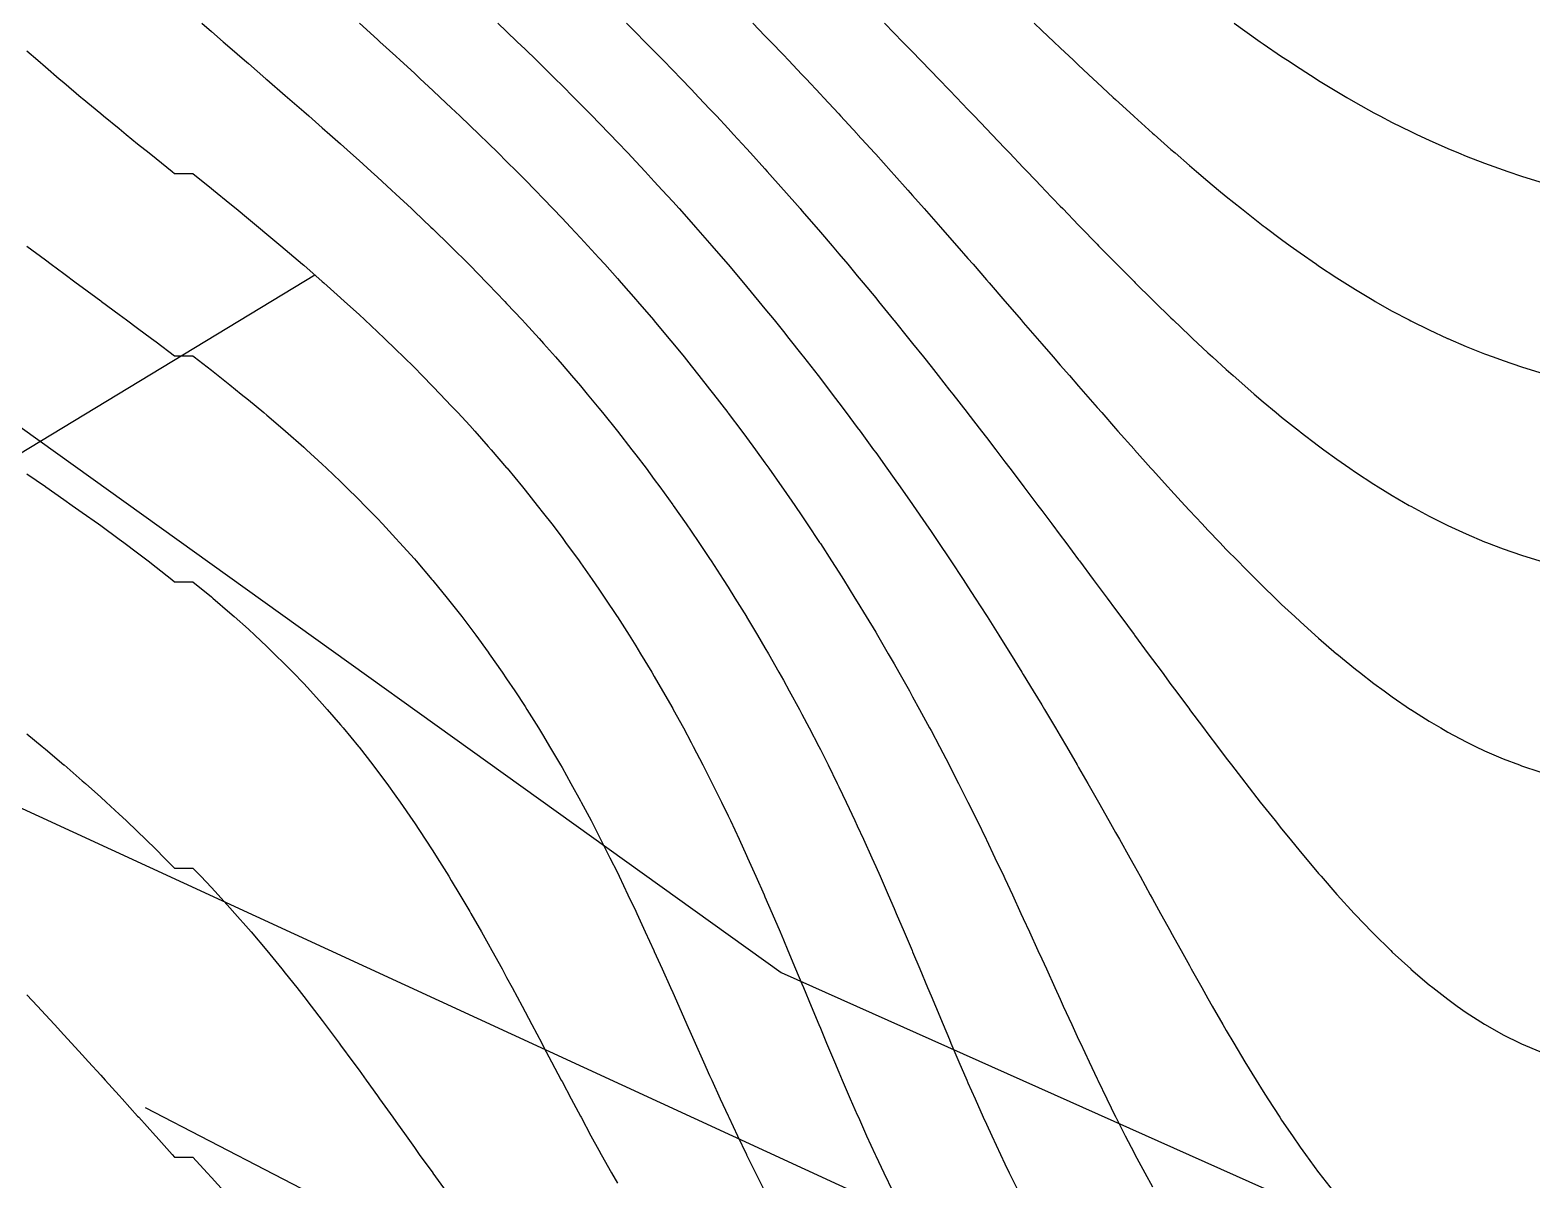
# Model space of a CAD drawing. Extents: x 1412553 to 1415230, y 4927294 to 4931784.
# Drawn here: x 1412646.69 to 1412660.47, y 4931554.42 to 4931564.97 of the extents above; entities that cross this region are included whole.
import ezdxf

# ---------------------------------------------------------------- set-up
doc = ezdxf.new("R2010")
doc.units = 0
doc.header["$MEASUREMENT"] = 0
doc.layers.get('0').update_dxf_attribs({"linetype": 'CONTINUOUS'})
doc.layers.add('LINE', color=2, linetype='CONTINUOUS')

msp = doc.modelspace()

# ---------------------------------------------------------------- linework, layer by layer
at = {"linetype": 'Continuous'}
msp.add_line((1412641.429769, 4931557.952833), (1412649.302535, 4931562.720861), dxfattribs=at)
at = {"color": 4}
for points in [[(1412625.83, 4931580.38), (1412628.75, 4931581.8), (1412632.64, 4931582.21), (1412634.8, 4931580.2), (1412637.58, 4931576.34), (1412641.3, 4931568.83), (1412646.46, 4931561.43), (1412653.58, 4931556.32), (1412661.21, 4931552.91), (1412664.41, 4931553.01), (1412671.43, 4931552.25), (1412680.76, 4931551.75), (1412690.96, 4931557.29), (1412699.75, 4931563.42), (1412708.32, 4931567.05)], [(1412645.09, 4931558.53), (1412661.49, 4931550.97), (1412674.09, 4931550.21), (1412683.54, 4931551.15), (1412691.99, 4931555.2), (1412700.83, 4931560.13), (1412709.01, 4931564.18)], [(1412711.73, 4931562.82), (1412700.57, 4931556.35), (1412691.34, 4931552.07), (1412681.93, 4931548.05), (1412672.34, 4931547.94), (1412661.77, 4931549.26), (1412658.05, 4931550.37), (1412653.65, 4931552.02), (1412647.75, 4931555.08)]]:
    msp.add_lwpolyline(points, dxfattribs=at)
at = {"layer": 'LINE'}
for points in [[(1412648.265369, 4931565.031469), (1412648.354232, 4931564.954095), (1412648.460906, 4931564.861305), (1412648.523511, 4931564.807186), (1412648.657618, 4931564.691142), (1412648.69279, 4931564.660852), (1412648.854744, 4931564.520979), (1412648.862069, 4931564.514674), (1412649.031348, 4931564.36803), (1412649.051098, 4931564.350816), (1412649.200627, 4931564.220699), (1412649.246323, 4931564.180653), (1412649.369906, 4931564.072398), (1412649.439971, 4931564.01049), (1412649.539185, 4931563.922783), (1412649.631525, 4931563.840326), (1412649.708464, 4931563.771509), (1412649.820482, 4931563.670163), (1412649.877743, 4931563.618222), (1412650.006458, 4931563.5), (1412650.047022, 4931563.462604), (1412650.189093, 4931563.329837), (1412650.216301, 4931563.304292), (1412650.368143, 4931563.159674), (1412650.38558, 4931563.14297), (1412650.543393, 4931562.98951), (1412650.554859, 4931562.978285), (1412650.714702, 4931562.819347), (1412650.724138, 4931562.809894), (1412650.882018, 4931562.649184), (1412650.893417, 4931562.637482), (1412651.045306, 4931562.479021), (1412651.062696, 4931562.460704), (1412651.204543, 4931562.308858), (1412651.231975, 4931562.279188), (1412651.359818, 4931562.138695), (1412651.401254, 4931562.092642), (1412651.511171, 4931561.968531), (1412651.570533, 4931561.90069), (1412651.658704, 4931561.798368), (1412651.739812, 4931561.703012), (1412651.802494, 4931561.628205), (1412651.909091, 4931561.499251), (1412651.942671, 4931561.458042), (1412652.07837, 4931561.28907), (1412652.079313, 4931561.287879), (1412652.211909, 4931561.117716), (1412652.247649, 4931561.071117), (1412652.341183, 4931560.947552), (1412652.416928, 4931560.845841), (1412652.467273, 4931560.777389), (1412652.586207, 4931560.612901), (1412652.590264, 4931560.607226), (1412652.709564, 4931560.437063), (1412652.755486, 4931560.37036), (1412652.825958, 4931560.2669), (1412652.924765, 4931560.11908), (1412652.93956, 4931560.096737), (1412653.049898, 4931559.926573), (1412653.094044, 4931559.857105), (1412653.157487, 4931559.75641), (1412653.262529, 4931559.586247), (1412653.263323, 4931559.584932), (1412653.364459, 4931559.416084), (1412653.432602, 4931559.299916), (1412653.464078, 4931559.245921), (1412653.561047, 4931559.075758), (1412653.601881, 4931559.002489), (1412653.6556, 4931558.905594), (1412653.747863, 4931558.735431), (1412653.77116, 4931558.691459), (1412653.837748, 4931558.565268), (1412653.925595, 4931558.395105), (1412653.940439, 4931558.365681), (1412654.01125, 4931558.224942), (1412654.095061, 4931558.054779), (1412654.109718, 4931558.024344), (1412654.176909, 4931557.884615), (1412654.257102, 4931557.714452), (1412654.278997, 4931557.667041), (1412654.335667, 4931557.544289), (1412654.412764, 4931557.374126), (1412654.448276, 4931557.294338), (1412654.488545, 4931557.203963), (1412654.563144, 4931557.0338), (1412654.617555, 4931556.907901), (1412654.63673, 4931556.863636), (1412654.709493, 4931556.693473), (1412654.781547, 4931556.52331), (1412654.786834, 4931556.510716), (1412654.853215, 4931556.353147), (1412654.924531, 4931556.182984), (1412654.956113, 4931556.107425), (1412654.995842, 4931556.012821), (1412655.067312, 4931555.842657), (1412655.125392, 4931555.704833), (1412655.139102, 4931555.672494), (1412655.211643, 4931555.502331), (1412655.284873, 4931555.332168), (1412655.294671, 4931555.309681), (1412655.35947, 4931555.162005), (1412655.435266, 4931554.991841), (1412655.46395, 4931554.928609), (1412655.512854, 4931554.821678), (1412655.592292, 4931554.651515), (1412655.633229, 4931554.565857), (1412655.673999, 4931554.481352), (1412655.758205, 4931554.311189)], [(1412649.712855, 4931565.031469), (1412649.877743, 4931564.881838), (1412649.900231, 4931564.861305), (1412650.047022, 4931564.727282), (1412650.086318, 4931564.691142), (1412650.216301, 4931564.571431), (1412650.270632, 4931564.520979), (1412650.38558, 4931564.413981), (1412650.452815, 4931564.350816), (1412650.554859, 4931564.254623), (1412650.63256, 4931564.180653), (1412650.724138, 4931564.093099), (1412650.809627, 4931564.01049), (1412650.893417, 4931563.929103), (1412650.983805, 4931563.840326), (1412651.062696, 4931563.762369), (1412651.154944, 4931563.670163), (1412651.231975, 4931563.592644), (1412651.322959, 4931563.5), (1412651.401254, 4931563.419648), (1412651.487747, 4931563.329837), (1412651.570533, 4931563.243143), (1412651.649304, 4931563.159674), (1412651.739812, 4931563.062855), (1412651.807596, 4931562.98951), (1412651.909091, 4931562.87857), (1412651.962661, 4931562.819347), (1412652.07837, 4931562.690038), (1412652.114531, 4931562.649184), (1412652.247649, 4931562.497028), (1412652.263241, 4931562.479021), (1412652.408748, 4931562.308858), (1412652.416928, 4931562.299167), (1412652.551043, 4931562.138695), (1412652.586207, 4931562.096049), (1412652.690373, 4931561.968531), (1412652.755486, 4931561.887686), (1412652.826822, 4931561.798368), (1412652.924765, 4931561.673916), (1412652.96047, 4931561.628205), (1412653.091323, 4931561.458042), (1412653.094044, 4931561.454446), (1412653.219224, 4931561.287879), (1412653.263323, 4931561.228213), (1412653.34454, 4931561.117716), (1412653.432602, 4931560.995824), (1412653.467322, 4931560.947552), (1412653.587534, 4931560.777389), (1412653.601881, 4931560.756698), (1412653.705163, 4931560.607226), (1412653.77116, 4931560.509889), (1412653.820436, 4931560.437063), (1412653.933345, 4931560.2669), (1412653.940439, 4931560.255987), (1412654.043874, 4931560.096737), (1412654.109718, 4931559.99327), (1412654.152183, 4931559.926573), (1412654.258239, 4931559.75641), (1412654.278997, 4931559.722372), (1412654.362165, 4931559.586247), (1412654.448276, 4931559.442197), (1412654.463936, 4931559.416084), (1412654.563673, 4931559.245921), (1412654.617555, 4931559.151907), (1412654.661402, 4931559.075758), (1412654.757139, 4931558.905594), (1412654.786834, 4931558.851564), (1412654.851062, 4931558.735431), (1412654.943007, 4931558.565268), (1412654.956113, 4931558.540432), (1412655.033405, 4931558.395105), (1412655.121854, 4931558.224942), (1412655.125392, 4931558.217972), (1412655.208996, 4931558.054779), (1412655.294274, 4931557.884615), (1412655.294671, 4931557.883805), (1412655.378542, 4931557.714452), (1412655.461066, 4931557.544289), (1412655.46395, 4931557.538216), (1412655.542838, 4931557.374126), (1412655.623097, 4931557.203963), (1412655.633229, 4931557.18208), (1412655.702844, 4931557.0338), (1412655.781409, 4931556.863636), (1412655.802508, 4931556.817253), (1412655.859701, 4931556.693473), (1412655.937274, 4931556.52331), (1412655.971787, 4931556.446773), (1412656.014738, 4931556.353147), (1412656.092119, 4931556.182984), (1412656.141066, 4931556.074653), (1412656.169535, 4931556.012821), (1412656.247594, 4931555.842657), (1412656.310345, 4931555.705726), (1412656.325885, 4931555.672494), (1412656.405621, 4931555.502331), (1412656.479624, 4931555.345115), (1412656.485852, 4931555.332168), (1412656.568357, 4931555.162005), (1412656.648903, 4931554.997508), (1412656.651742, 4931554.991841), (1412656.738203, 4931554.821678), (1412656.818182, 4931554.666591), (1412656.826149, 4931554.651515), (1412656.917783, 4931554.481352), (1412656.987461, 4931554.354496)], [(1412650.982942, 4931565.031469), (1412651.062696, 4931564.955271), (1412651.160332, 4931564.861305), (1412651.231975, 4931564.792061), (1412651.33558, 4931564.691142), (1412651.401254, 4931564.626829), (1412651.508454, 4931564.520979), (1412651.570533, 4931564.459301), (1412651.67882, 4931564.350816), (1412651.739812, 4931564.289277), (1412651.846556, 4931564.180653), (1412651.909091, 4931564.116532), (1412652.011638, 4931564.01049), (1412652.07837, 4931563.940895), (1412652.173995, 4931563.840326), (1412652.247649, 4931563.762155), (1412652.333623, 4931563.670163), (1412652.416928, 4931563.580155), (1412652.49054, 4931563.5), (1412652.586207, 4931563.394741), (1412652.644774, 4931563.329837), (1412652.755486, 4931563.205779), (1412652.796355, 4931563.159674), (1412652.924765, 4931563.013114), (1412652.945322, 4931562.98951), (1412653.09172, 4931562.819347), (1412653.094044, 4931562.816612), (1412653.235548, 4931562.649184), (1412653.263323, 4931562.615887), (1412653.376982, 4931562.479021), (1412653.432602, 4931562.411123), (1412653.516078, 4931562.308858), (1412653.601881, 4931562.202224), (1412653.652875, 4931562.138695), (1412653.77116, 4931561.989136), (1412653.787437, 4931561.968531), (1412653.919837, 4931561.798368), (1412653.940439, 4931561.771472), (1412654.050167, 4931561.628205), (1412654.109718, 4931561.549169), (1412654.178459, 4931561.458042), (1412654.278997, 4931561.322509), (1412654.304746, 4931561.287879), (1412654.429117, 4931561.117716), (1412654.448276, 4931561.09104), (1412654.551723, 4931560.947552), (1412654.617555, 4931560.85455), (1412654.67247, 4931560.777389), (1412654.786834, 4931560.613622), (1412654.791331, 4931560.607226), (1412654.908719, 4931560.437063), (1412654.956113, 4931560.366977), (1412655.024364, 4931560.2669), (1412655.125392, 4931560.115711), (1412655.138202, 4931560.096737), (1412655.250727, 4931559.926573), (1412655.294671, 4931559.858678), (1412655.361654, 4931559.75641), (1412655.46395, 4931559.596776), (1412655.47079, 4931559.586247), (1412655.578918, 4931559.416084), (1412655.633229, 4931559.328654), (1412655.685425, 4931559.245921), (1412655.790317, 4931559.075758), (1412655.802508, 4931559.055517), (1412655.894394, 4931558.905594), (1412655.971787, 4931558.776303), (1412655.996729, 4931558.735431), (1412656.098121, 4931558.565268), (1412656.141066, 4931558.491454), (1412656.198324, 4931558.395105), (1412656.297064, 4931558.224942), (1412656.310345, 4931558.201501), (1412656.395439, 4931558.054779), (1412656.479624, 4931557.906155), (1412656.492139, 4931557.884615), (1412656.588716, 4931557.714452), (1412656.648903, 4931557.605952), (1412656.684074, 4931557.544289), (1412656.778996, 4931557.374126), (1412656.818182, 4931557.302342), (1412656.873514, 4931557.203963), (1412656.967274, 4931557.0338), (1412656.987461, 4931556.996444), (1412657.061579, 4931556.863636), (1412657.15483, 4931556.693473), (1412657.15674, 4931556.689931), (1412657.249711, 4931556.52331), (1412657.326019, 4931556.38445), (1412657.343865, 4931556.353147), (1412657.439662, 4931556.182984), (1412657.495298, 4931556.083025), (1412657.535931, 4931556.012821), (1412657.633544, 4931555.842657), (1412657.664577, 4931555.788222), (1412657.733324, 4931555.672494), (1412657.833882, 4931555.502331), (1412657.938873, 4931555.332168), (1412658.003135, 4931555.227991), (1412658.045749, 4931555.162005), (1412658.155914, 4931554.991841), (1412658.172414, 4931554.966522), (1412658.271413, 4931554.821678), (1412658.341693, 4931554.719531), (1412658.3909, 4931554.651515), (1412658.510972, 4931554.486958), (1412658.515285, 4931554.481352), (1412658.647798, 4931554.311189)], [(1412652.162321, 4931565.031469), (1412652.247649, 4931564.946007), (1412652.331744, 4931564.861305), (1412652.416928, 4931564.774824), (1412652.498912, 4931564.691142), (1412652.586207, 4931564.601258), (1412652.663765, 4931564.520979), (1412652.755486, 4931564.425169), (1412652.82631, 4931564.350816), (1412652.924765, 4931564.246441), (1412652.986545, 4931564.180653), (1412653.094044, 4931564.064994), (1412653.144498, 4931564.01049), (1412653.263323, 4931563.880742), (1412653.300213, 4931563.840326), (1412653.432602, 4931563.693639), (1412653.453736, 4931563.670163), (1412653.601881, 4931563.503659), (1412653.60513, 4931563.5), (1412653.754516, 4931563.329837), (1412653.77116, 4931563.310643), (1412653.901968, 4931563.159674), (1412653.940439, 4931563.1147), (1412654.04755, 4931562.98951), (1412654.109718, 4931562.915882), (1412654.191325, 4931562.819347), (1412654.278997, 4931562.714214), (1412654.333362, 4931562.649184), (1412654.448276, 4931562.509799), (1412654.473747, 4931562.479021), (1412654.612581, 4931562.308858), (1412654.617555, 4931562.302676), (1412654.750179, 4931562.138695), (1412654.786834, 4931562.092684), (1412654.886392, 4931561.968531), (1412654.956113, 4931561.88023), (1412655.021279, 4931561.798368), (1412655.125392, 4931561.665474), (1412655.154876, 4931561.628205), (1412655.287353, 4931561.458042), (1412655.294671, 4931561.44849), (1412655.419132, 4931561.287879), (1412655.46395, 4931561.229045), (1412655.549893, 4931561.117716), (1412655.633229, 4931561.007822), (1412655.679623, 4931560.947552), (1412655.802508, 4931560.785038), (1412655.80839, 4931560.777389), (1412655.936927, 4931560.607226), (1412655.971787, 4931560.560202), (1412656.064821, 4931560.437063), (1412656.141066, 4931560.334151), (1412656.191943, 4931560.2669), (1412656.310345, 4931560.107238), (1412656.318314, 4931560.096737), (1412656.444944, 4931559.926573), (1412656.479624, 4931559.878986), (1412656.571247, 4931559.75641), (1412656.648903, 4931559.650264), (1412656.697059, 4931559.586247), (1412656.818182, 4931559.421683), (1412656.822429, 4931559.416084), (1412656.948729, 4931559.245921), (1412656.987461, 4931559.192549), (1412657.075036, 4931559.075758), (1412657.15674, 4931558.964249), (1412657.201267, 4931558.905594), (1412657.326019, 4931558.73739), (1412657.327527, 4931558.735431), (1412657.455616, 4931558.565268), (1412657.495298, 4931558.511291), (1412657.584293, 4931558.395105), (1412657.664577, 4931558.287744), (1412657.713668, 4931558.224942), (1412657.833856, 4931558.067418), (1412657.843968, 4931558.054779), (1412657.976933, 4931557.884615), (1412658.003135, 4931557.850266), (1412658.112169, 4931557.714452), (1412658.172414, 4931557.637614), (1412658.24969, 4931557.544289), (1412658.341693, 4931557.430527), (1412658.390072, 4931557.374126), (1412658.510972, 4931557.229892), (1412658.534118, 4931557.203963), (1412658.680251, 4931557.036506), (1412658.682778, 4931557.0338), (1412658.83824, 4931556.863636), (1412658.84953, 4931556.851012), (1412659.001008, 4931556.693473), (1412659.018809, 4931556.67458), (1412659.172947, 4931556.52331), (1412659.188088, 4931556.508154), (1412659.356591, 4931556.353147), (1412659.357367, 4931556.35242), (1412659.526646, 4931556.207617), (1412659.558465, 4931556.182984), (1412659.695925, 4931556.074631), (1412659.783308, 4931556.012821), (1412659.865204, 4931555.953911), (1412660.034483, 4931555.845814), (1412660.040136, 4931555.842657), (1412660.203762, 4931555.749804), (1412660.361774, 4931555.672494), (1412660.373041, 4931555.666897), (1412660.54232, 4931555.595992)], [(1412653.320315, 4931565.031469), (1412653.432602, 4931564.915749), (1412653.485359, 4931564.861305), (1412653.601881, 4931564.739768), (1412653.648456, 4931564.691142), (1412653.77116, 4931564.561648), (1412653.809688, 4931564.520979), (1412653.940439, 4931564.38139), (1412653.969095, 4931564.350816), (1412654.109718, 4931564.199051), (1412654.12679, 4931564.180653), (1412654.278997, 4931564.014695), (1412654.282864, 4931564.01049), (1412654.437517, 4931563.840326), (1412654.448276, 4931563.828347), (1412654.590847, 4931563.670163), (1412654.617555, 4931563.640158), (1412654.742916, 4931563.5), (1412654.786834, 4931563.450273), (1412654.893845, 4931563.329837), (1412654.956113, 4931563.25886), (1412655.043774, 4931563.159674), (1412655.125392, 4931563.066105), (1412655.19281, 4931562.98951), (1412655.294671, 4931562.872253), (1412655.341107, 4931562.819347), (1412655.46395, 4931562.677509), (1412655.488777, 4931562.649184), (1412655.633229, 4931562.482139), (1412655.635963, 4931562.479021), (1412655.783259, 4931562.308858), (1412655.802508, 4931562.286309), (1412655.930501, 4931562.138695), (1412655.971787, 4931562.090397), (1412656.077793, 4931561.968531), (1412656.141066, 4931561.894734), (1412656.225308, 4931561.798368), (1412656.310345, 4931561.699643), (1412656.37322, 4931561.628205), (1412656.479624, 4931561.505499), (1412656.521762, 4931561.458042), (1412656.648903, 4931561.31265), (1412656.671129, 4931561.287879), (1412656.818182, 4931561.121434), (1412656.82156, 4931561.117716), (1412656.97386, 4931560.947552), (1412656.987461, 4931560.932106), (1412657.127945, 4931560.777389), (1412657.15674, 4931560.745151), (1412657.284101, 4931560.607226), (1412657.326019, 4931560.561051), (1412657.4427, 4931560.437063), (1412657.495298, 4931560.380194), (1412657.604245, 4931560.2669), (1412657.664577, 4931560.203045), (1412657.76932, 4931560.096737), (1412657.833856, 4931560.03005), (1412657.938592, 4931559.926573), (1412658.003135, 4931559.86163), (1412658.112886, 4931559.75641), (1412658.172414, 4931559.698278), (1412658.293263, 4931559.586247), (1412658.341693, 4931559.540483), (1412658.480903, 4931559.416084), (1412658.510972, 4931559.388695), (1412658.677431, 4931559.245921), (1412658.680251, 4931559.243455), (1412658.84953, 4931559.104683), (1412658.887333, 4931559.075758), (1412659.018809, 4931558.973187), (1412659.112155, 4931558.905594), (1412659.188088, 4931558.849533), (1412659.355552, 4931558.735431), (1412659.357367, 4931558.73417), (1412659.526646, 4931558.626304), (1412659.631862, 4931558.565268), (1412659.695925, 4931558.527376), (1412659.865204, 4931558.436917), (1412659.952589, 4931558.395105), (1412660.034483, 4931558.355161), (1412660.203762, 4931558.281945), (1412660.354299, 4931558.224942), (1412660.373041, 4931558.217711), (1412660.54232, 4931558.161151)], [(1412654.5294, 4931565.031469), (1412654.617555, 4931564.941079), (1412654.695713, 4931564.861305), (1412654.786834, 4931564.767184), (1412654.860876, 4931564.691142), (1412654.956113, 4931564.592156), (1412655.025062, 4931564.520979), (1412655.125392, 4931564.416172), (1412655.188453, 4931564.350816), (1412655.294671, 4931564.239416), (1412655.35123, 4931564.180653), (1412655.46395, 4931564.062152), (1412655.513626, 4931564.01049), (1412655.633229, 4931563.884611), (1412655.67583, 4931563.840326), (1412655.802508, 4931563.707092), (1412655.838115, 4931563.670163), (1412655.971787, 4931563.529914), (1412656.000745, 4931563.5), (1412656.141066, 4931563.353359), (1412656.163971, 4931563.329837), (1412656.310345, 4931563.177806), (1412656.328143, 4931563.159674), (1412656.479624, 4931563.003591), (1412656.493583, 4931562.98951), (1412656.648903, 4931562.83108), (1412656.660677, 4931562.819347), (1412656.818182, 4931562.660656), (1412656.829861, 4931562.649184), (1412656.987461, 4931562.492691), (1412657.001616, 4931562.479021), (1412657.15674, 4931562.327574), (1412657.176496, 4931562.308858), (1412657.326019, 4931562.165659), (1412657.355109, 4931562.138695), (1412657.495298, 4931562.007337), (1412657.538203, 4931561.968531), (1412657.664577, 4931561.85299), (1412657.72663, 4931561.798368), (1412657.833856, 4931561.702976), (1412657.921417, 4931561.628205), (1412658.003135, 4931561.55765), (1412658.123687, 4931561.458042), (1412658.172414, 4931561.417347), (1412658.334944, 4931561.287879), (1412658.341693, 4931561.282443), (1412658.510972, 4931561.153009), (1412658.559684, 4931561.117716), (1412658.680251, 4931561.029449), (1412658.798776, 4931560.947552), (1412658.84953, 4931560.912107), (1412659.018809, 4931560.801097), (1412659.057454, 4931560.777389), (1412659.188088, 4931560.696427), (1412659.342551, 4931560.607226), (1412659.357367, 4931560.598582), (1412659.526646, 4931560.507121), (1412659.667247, 4931560.437063), (1412659.695925, 4931560.422633), (1412659.865204, 4931560.34459), (1412660.034483, 4931560.273451), (1412660.05168, 4931560.2669), (1412660.203762, 4931560.208466), (1412660.373041, 4931560.149947), (1412660.54232, 4931560.097658)], [(1412655.902682, 4931565.031469), (1412655.971787, 4931564.965391), (1412656.082197, 4931564.861305), (1412656.141066, 4931564.805167), (1412656.262504, 4931564.691142), (1412656.310345, 4931564.645732), (1412656.444074, 4931564.520979), (1412656.479624, 4931564.487459), (1412656.627356, 4931564.350816), (1412656.648903, 4931564.330684), (1412656.812852, 4931564.180653), (1412656.818182, 4931564.175728), (1412656.987461, 4931564.023048), (1412657.00174, 4931564.01049), (1412657.15674, 4931563.872966), (1412657.194523, 4931563.840326), (1412657.326019, 4931563.725786), (1412657.391774, 4931563.670163), (1412657.495298, 4931563.581918), (1412657.594465, 4931563.5), (1412657.664577, 4931563.441659), (1412657.803638, 4931563.329837), (1412657.833856, 4931563.30537), (1412658.003135, 4931563.173361), (1412658.02142, 4931563.159674), (1412658.172414, 4931563.046015), (1412658.25067, 4931562.98951), (1412658.341693, 4931562.923439), (1412658.491717, 4931562.819347), (1412658.510972, 4931562.805922), (1412658.680251, 4931562.693727), (1412658.751033, 4931562.649184), (1412658.84953, 4931562.586968), (1412659.018809, 4931562.485723), (1412659.030721, 4931562.479021), (1412659.188088, 4931562.390231), (1412659.341404, 4931562.308858), (1412659.357367, 4931562.300365), (1412659.526646, 4931562.216287), (1412659.694024, 4931562.138695), (1412659.695925, 4931562.137812), (1412659.865204, 4931562.065039), (1412660.034483, 4931561.997687), (1412660.114068, 4931561.968531), (1412660.203762, 4931561.935672), (1412660.373041, 4931561.878792), (1412660.54232, 4931561.82679)], [(1412657.738423, 4931565.031469), (1412657.833856, 4931564.961821), (1412657.976055, 4931564.861305), (1412658.003135, 4931564.842043), (1412658.172414, 4931564.726118), (1412658.225489, 4931564.691142), (1412658.341693, 4931564.614217), (1412658.4881, 4931564.520979), (1412658.510972, 4931564.506364), (1412658.680251, 4931564.403132), (1412658.769982, 4931564.350816), (1412658.84953, 4931564.304363), (1412659.018809, 4931564.210262), (1412659.074976, 4931564.180653), (1412659.188088, 4931564.121034), (1412659.357367, 4931564.03651), (1412659.412633, 4931564.01049), (1412659.526646, 4931563.956911), (1412659.695925, 4931563.882007), (1412659.796248, 4931563.840326), (1412659.865204, 4931563.81178), (1412660.034483, 4931563.746228), (1412660.203762, 4931563.684898), (1412660.247375, 4931563.670163), (1412660.373041, 4931563.62796), (1412660.54232, 4931563.574986)], [(1412646.661442, 4931564.778973), (1412646.761254, 4931564.691142), (1412646.830721, 4931564.63074), (1412646.958467, 4931564.520979), (1412647, 4931564.485681), (1412647.160221, 4931564.350816), (1412647.169279, 4931564.343265), (1412647.338558, 4931564.202707), (1412647.365234, 4931564.180653), (1412647.507837, 4931564.063655), (1412647.572852, 4931564.01049), (1412647.677116, 4931563.925766), (1412647.782353, 4931563.840326), (1412647.846395, 4931563.788593), (1412647.992749, 4931563.670163), (1412648.015674, 4931563.651687), (1412648.184953, 4931563.651687), (1412648.354232, 4931563.514418), (1412648.371867, 4931563.5), (1412648.523511, 4931563.376253), (1412648.579956, 4931563.329837), (1412648.69279, 4931563.237113), (1412648.786062, 4931563.159674), (1412648.862069, 4931563.096543), (1412648.9894, 4931562.98951), (1412649.031348, 4931562.954187), (1412649.189266, 4931562.819347), (1412649.200627, 4931562.809618), (1412649.369906, 4931562.662185), (1412649.38458, 4931562.649184), (1412649.539185, 4931562.51157), (1412649.575121, 4931562.479021), (1412649.708464, 4931562.357539), (1412649.760928, 4931562.308858), (1412649.877743, 4931562.199724), (1412649.941801, 4931562.138695), (1412650.047022, 4931562.03766), (1412650.117585, 4931561.968531), (1412650.216301, 4931561.870946), (1412650.288211, 4931561.798368), (1412650.38558, 4931561.699126), (1412650.453715, 4931561.628205), (1412650.554859, 4931561.521771), (1412650.614155, 4931561.458042), (1412650.724138, 4931561.338423), (1412650.769635, 4931561.287879), (1412650.893417, 4931561.1486), (1412650.920294, 4931561.117716), (1412651.062696, 4931560.951831), (1412651.066294, 4931560.947552), (1412651.207134, 4931560.777389), (1412651.231975, 4931560.746912), (1412651.343483, 4931560.607226), (1412651.401254, 4931560.533714), (1412651.475683, 4931560.437063), (1412651.570533, 4931560.31186), (1412651.603935, 4931560.2669), (1412651.728102, 4931560.096737), (1412651.739812, 4931560.080376), (1412651.847791, 4931559.926573), (1412651.909091, 4931559.837665), (1412651.964102, 4931559.75641), (1412652.077155, 4931559.586247), (1412652.07837, 4931559.584377), (1412652.185837, 4931559.416084), (1412652.247649, 4931559.317399), (1412652.291678, 4931559.245921), (1412652.394347, 4931559.075758), (1412652.416928, 4931559.037499), (1412652.493556, 4931558.905594), (1412652.586207, 4931558.742933), (1412652.590417, 4931558.735431), (1412652.683712, 4931558.565268), (1412652.755486, 4931558.431753), (1412652.774919, 4931558.395105), (1412652.863162, 4931558.224942), (1412652.924765, 4931558.103815), (1412652.949386, 4931558.054779), (1412653.033044, 4931557.884615), (1412653.094044, 4931557.758239), (1412653.114931, 4931557.714452), (1412653.19456, 4931557.544289), (1412653.263323, 4931557.394999), (1412653.272836, 4931557.374126), (1412653.349066, 4931557.203963), (1412653.42434, 4931557.0338), (1412653.432602, 4931557.01487), (1412653.497964, 4931556.863636), (1412653.570846, 4931556.693473), (1412653.601881, 4931556.620426), (1412653.642787, 4931556.52331), (1412653.714082, 4931556.353147), (1412653.77116, 4931556.216642), (1412653.785131, 4931556.182984), (1412653.855737, 4931556.012821), (1412653.926619, 4931555.842657), (1412653.940439, 4931555.809673), (1412653.997552, 4931555.672494), (1412654.069096, 4931555.502331), (1412654.109718, 4931555.406935), (1412654.141394, 4931555.332168), (1412654.214597, 4931555.162005), (1412654.278997, 4931555.015166), (1412654.289186, 4931554.991841), (1412654.365074, 4931554.821678), (1412654.44287, 4931554.651515), (1412654.448276, 4931554.639999), (1412654.522529, 4931554.481352), (1412654.604555, 4931554.311189)], [(1412646.661442, 4931562.986136), (1412646.830721, 4931562.859118), (1412646.884122, 4931562.819347), (1412647, 4931562.733457), (1412647.114222, 4931562.649184), (1412647.169279, 4931562.608707), (1412647.338558, 4931562.484301), (1412647.345688, 4931562.479021), (1412647.507837, 4931562.359103), (1412647.575458, 4931562.308858), (1412647.677116, 4931562.233321), (1412647.803389, 4931562.138695), (1412647.846395, 4931562.106424), (1412648.015674, 4931561.977805), (1412648.184953, 4931561.977805), (1412648.196944, 4931561.968531), (1412648.354232, 4931561.846481), (1412648.415252, 4931561.798368), (1412648.523511, 4931561.712615), (1412648.62811, 4931561.628205), (1412648.69279, 4931561.575698), (1412648.834756, 4931561.458042), (1412648.862069, 4931561.43524), (1412649.031348, 4931561.290617), (1412649.034472, 4931561.287879), (1412649.200627, 4931561.140917), (1412649.226213, 4931561.117716), (1412649.369906, 4931560.986129), (1412649.410946, 4931560.947552), (1412649.539185, 4931560.825687), (1412649.588654, 4931560.777389), (1412649.708464, 4931560.658995), (1412649.759414, 4931560.607226), (1412649.877743, 4931560.485453), (1412649.923456, 4931560.437063), (1412650.047022, 4931560.304445), (1412650.081024, 4931560.2669), (1412650.216301, 4931560.115316), (1412650.232418, 4931560.096737), (1412650.377677, 4931559.926573), (1412650.38558, 4931559.917159), (1412650.516655, 4931559.75641), (1412650.554859, 4931559.708777), (1412650.650363, 4931559.586247), (1412650.724138, 4931559.489971), (1412650.779188, 4931559.416084), (1412650.893417, 4931559.260065), (1412650.903493, 4931559.245921), (1412651.022274, 4931559.075758), (1412651.062696, 4931559.016765), (1412651.136825, 4931558.905594), (1412651.231975, 4931558.760305), (1412651.247843, 4931558.735431), (1412651.354181, 4931558.565268), (1412651.401254, 4931558.488514), (1412651.457086, 4931558.395105), (1412651.556981, 4931558.224942), (1412651.570533, 4931558.201394), (1412651.652824, 4931558.054779), (1412651.739812, 4931557.897273), (1412651.746638, 4931557.884615), (1412651.836659, 4931557.714452), (1412651.909091, 4931557.575568), (1412651.925034, 4931557.544289), (1412652.010355, 4931557.374126), (1412652.07837, 4931557.236874), (1412652.094322, 4931557.203963), (1412652.175721, 4931557.0338), (1412652.247649, 4931556.882234), (1412652.256291, 4931556.863636), (1412652.334635, 4931556.693473), (1412652.412729, 4931556.52331), (1412652.416928, 4931556.514119), (1412652.489019, 4931556.353147), (1412652.565363, 4931556.182984), (1412652.586207, 4931556.136632), (1412652.640843, 4931556.012821), (1412652.716426, 4931555.842657), (1412652.755486, 4931555.75553), (1412652.792059, 4931555.672494), (1412652.867905, 4931555.502331), (1412652.924765, 4931555.37679), (1412652.944646, 4931555.332168), (1412653.021813, 4931555.162005), (1412653.094044, 4931555.006225), (1412653.100613, 4931554.991841), (1412653.18014, 4931554.821678), (1412653.261919, 4931554.651515), (1412653.263323, 4931554.648676), (1412653.344895, 4931554.481352), (1412653.430577, 4931554.311189)], [(1412646.661442, 4931560.896928), (1412646.830721, 4931560.779686), (1412646.834029, 4931560.777389), (1412647, 4931560.661418), (1412647.077218, 4931560.607226), (1412647.169279, 4931560.542129), (1412647.316624, 4931560.437063), (1412647.338558, 4931560.421281), (1412647.507837, 4931560.297705), (1412647.549347, 4931560.2669), (1412647.677116, 4931560.171077), (1412647.774301, 4931560.096737), (1412647.846395, 4931560.040942), (1412647.990836, 4931559.926573), (1412648.015674, 4931559.90666), (1412648.184953, 4931559.90666), (1412648.354232, 4931559.767343), (1412648.367143, 4931559.75641), (1412648.523511, 4931559.622126), (1412648.564064, 4931559.586247), (1412648.69279, 4931559.470678), (1412648.751711, 4931559.416084), (1412648.862069, 4931559.312256), (1412648.930266, 4931559.245921), (1412649.031348, 4931559.146015), (1412649.100042, 4931559.075758), (1412649.200627, 4931558.971223), (1412649.261605, 4931558.905594), (1412649.369906, 4931558.787039), (1412649.415408, 4931558.735431), (1412649.539185, 4931558.592702), (1412649.562135, 4931558.565268), (1412649.702111, 4931558.395105), (1412649.708464, 4931558.387249), (1412649.835075, 4931558.224942), (1412649.877743, 4931558.169361), (1412649.962601, 4931558.054779), (1412650.047022, 4931557.939035), (1412650.085334, 4931557.884615), (1412650.203335, 4931557.714452), (1412650.216301, 4931557.695481), (1412650.316095, 4931557.544289), (1412650.38558, 4931557.437713), (1412650.425638, 4931557.374126), (1412650.53162, 4931557.203963), (1412650.554859, 4931557.166271), (1412650.633852, 4931557.0338), (1412650.724138, 4931556.881278), (1412650.734247, 4931556.863636), (1412650.831141, 4931556.693473), (1412650.893417, 4931556.583778), (1412650.926675, 4931556.52331), (1412651.020176, 4931556.353147), (1412651.062696, 4931556.275877), (1412651.112278, 4931556.182984), (1412651.203553, 4931556.012821), (1412651.231975, 4931555.960202), (1412651.293639, 4931555.842657), (1412651.383874, 4931555.672494), (1412651.401254, 4931555.640125), (1412651.473195, 4931555.502331), (1412651.563566, 4931555.332168), (1412651.570533, 4931555.319288), (1412651.653367, 4931555.162005), (1412651.739812, 4931555.001553), (1412651.744913, 4931554.991841), (1412651.836439, 4931554.821678), (1412651.909091, 4931554.690324), (1412651.930044, 4931554.651515), (1412652.024658, 4931554.481352), (1412652.07837, 4931554.387789)], [(1412646.661442, 4931558.512052), (1412646.801824, 4931558.395105), (1412646.830721, 4931558.370616), (1412647, 4931558.226766), (1412647.002139, 4931558.224942), (1412647.169279, 4931558.079861), (1412647.19789, 4931558.054779), (1412647.338558, 4931557.929277), (1412647.387985, 4931557.884615), (1412647.507837, 4931557.774392), (1412647.572001, 4931557.714452), (1412647.677116, 4931557.614601), (1412647.749799, 4931557.544289), (1412647.846395, 4931557.449265), (1412647.921255, 4931557.374126), (1412648.015674, 4931557.277872), (1412648.184953, 4931557.277872), (1412648.255812, 4931557.203963), (1412648.354232, 4931557.099807), (1412648.415137, 4931557.0338), (1412648.523511, 4931556.914791), (1412648.568898, 4931556.863636), (1412648.69279, 4931556.722385), (1412648.717474, 4931556.693473), (1412648.861427, 4931556.52331), (1412648.862069, 4931556.522547), (1412649.000667, 4931556.353147), (1412649.031348, 4931556.315438), (1412649.13616, 4931556.182984), (1412649.200627, 4931556.101255), (1412649.268436, 4931556.012821), (1412649.369906, 4931555.880451), (1412649.398052, 4931555.842657), (1412649.525274, 4931555.672494), (1412649.539185, 4931555.654003), (1412649.650104, 4931555.502331), (1412649.708464, 4931555.423193), (1412649.773705, 4931555.332168), (1412649.877743, 4931555.188654), (1412649.896521, 4931555.162005), (1412650.018349, 4931554.991841), (1412650.047022, 4931554.952479), (1412650.139717, 4931554.821678), (1412650.216301, 4931554.71576), (1412650.26151, 4931554.651515), (1412650.384044, 4931554.481352), (1412650.38558, 4931554.479273), (1412650.506582, 4931554.311189)], [(1412646.661442, 4931556.115147), (1412646.75705, 4931556.012821), (1412646.830721, 4931555.932882), (1412646.9144, 4931555.842657), (1412647, 4931555.749224), (1412647.070637, 4931555.672494), (1412647.169279, 4931555.564212), (1412647.225848, 4931555.502331), (1412647.338558, 4931555.378013), (1412647.380203, 4931555.332168), (1412647.507837, 4931555.190821), (1412647.533872, 4931555.162005), (1412647.677116, 4931555.002918), (1412647.687081, 4931554.991841), (1412647.840186, 4931554.821678), (1412647.846395, 4931554.81479), (1412647.993416, 4931554.651515), (1412648.015674, 4931554.626884), (1412648.184953, 4931554.626884), (1412648.316217, 4931554.481352), (1412648.354232, 4931554.439468), (1412648.470288, 4931554.311189)]]:
    msp.add_lwpolyline(points, dxfattribs=at)

doc.saveas('drawing.dxf')
